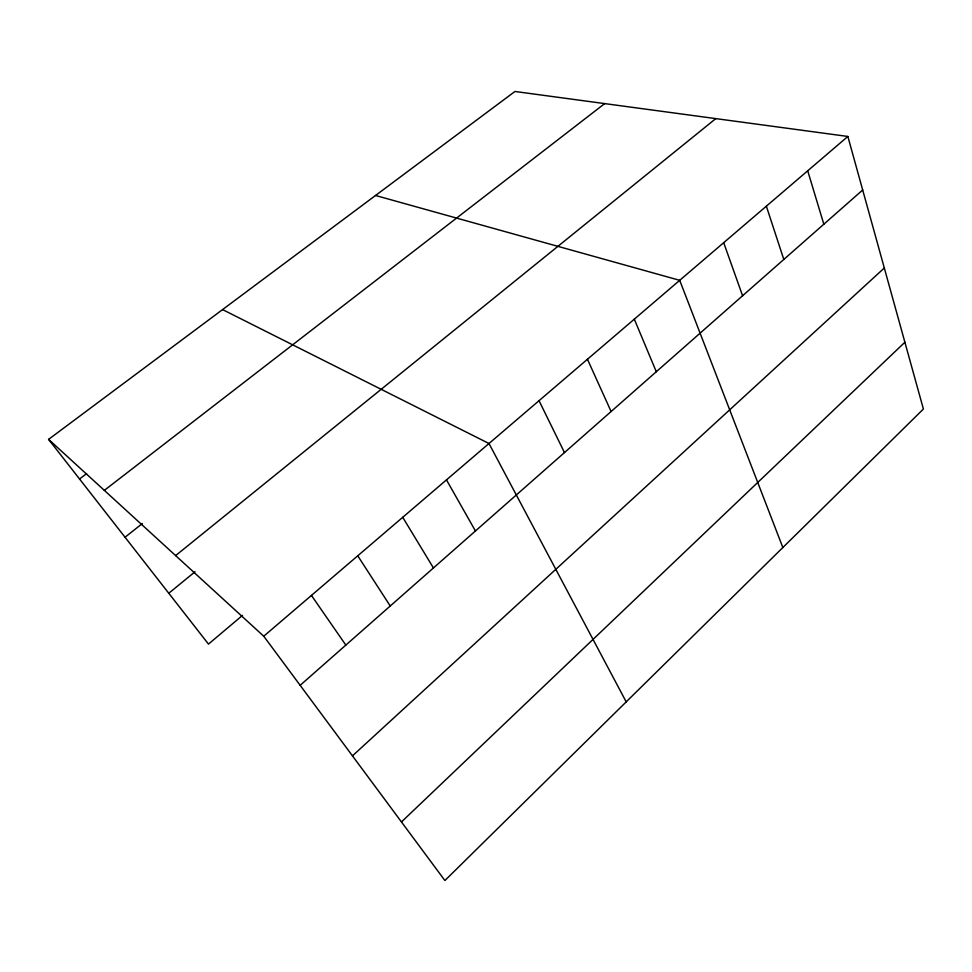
<?xml version="1.0" encoding="UTF-8"?>
<svg xmlns="http://www.w3.org/2000/svg" width="972" height="972" viewBox="0 0 972 972"><rect width="100%" height="100%" fill="white"/><g stroke="black" fill="none" stroke-linecap="round" stroke-linejoin="round"><path stroke-width="1.46" d="M401.46 821.948L904.896 342.241M352.459 755.864L884.313 267.993M300.154 685.321L862.699 189.99M263.752 636.223L847.851 136.457L923.4 409.03L444.897 880.523L263.752 636.223L48.6 439.368L514.953 91.477L847.851 136.457M242.526 615.373L208.482 644.096L48.6 439.368M168.776 593.248L195.02 571.755M175.628 555.607L715.793 118.608M125.036 537.237L142.362 523.531M104.344 490.374L604.669 103.603M79.546 479.002L86.581 473.631M375.544 195.481L679.707 280.325L782.837 547.528M222.576 309.594L488.989 443.511L626.199 701.881M311.441 595.423L345.838 645.092M357.745 555.802L390.246 605.993M402.736 517.311L433.439 567.964M446.476 479.889L475.442 530.979M539.035 400.695L564.477 452.575M587.44 359.263L611.109 411.521M634.315 319.168L656.294 371.729M723.69 242.684L742.584 295.755M766.349 206.198L783.809 259.451M807.708 170.805L823.831 224.216"/></g></svg>
